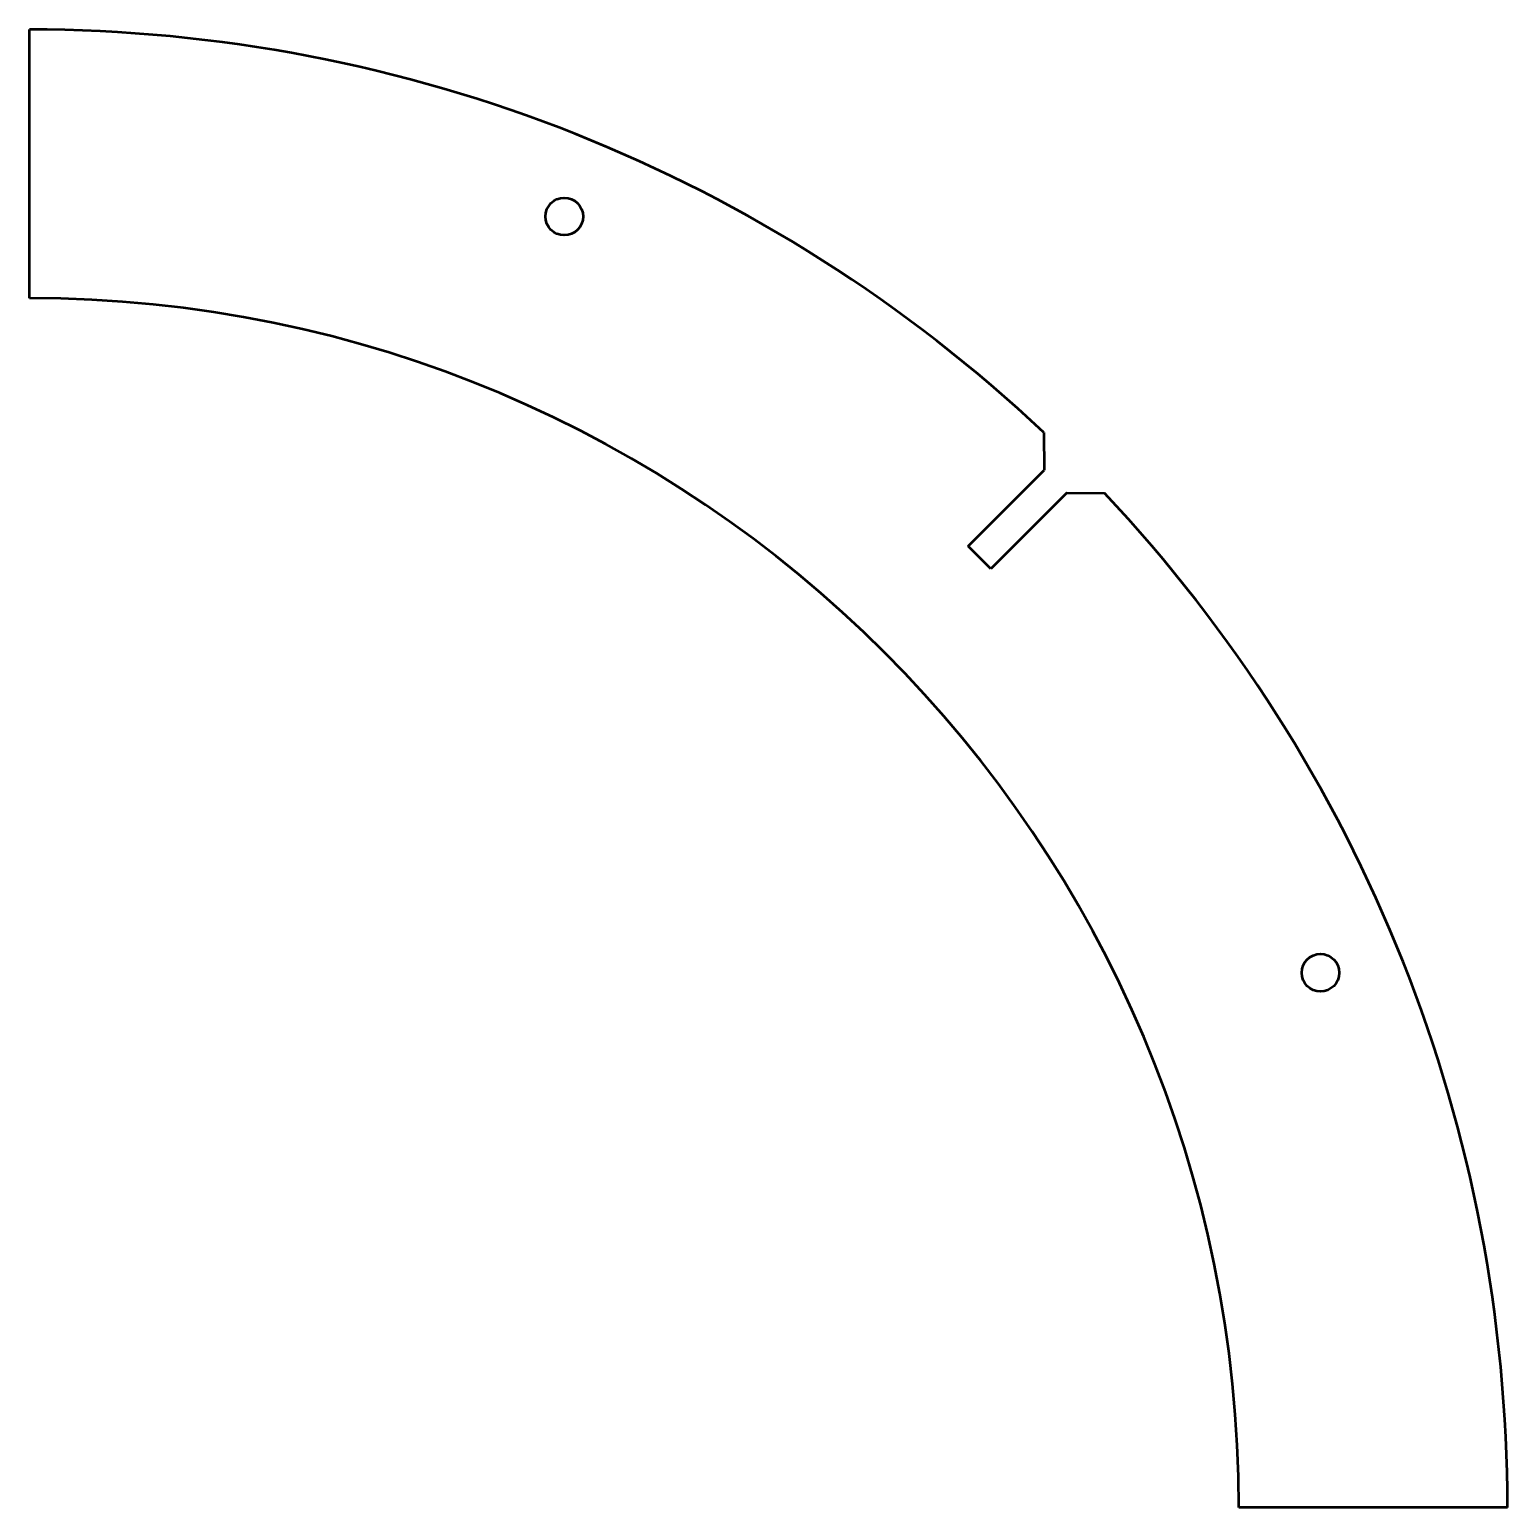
# Model space of a CAD drawing. Header units: millimetres. Extents: x 0 to 550, y 0 to 550.
import ezdxf

# ---------------------------------------------------------------- set-up
doc = ezdxf.new("R2010")
doc.units = ezdxf.units.MM
doc.layers.add('IV_INTERIOR_PROFILES', color=7, linetype='Continuous', lineweight=50)
doc.layers.add('IV_OUTER_PROFILE', color=7, linetype='Continuous', lineweight=50)

msp = doc.modelspace()

# ---------------------------------------------------------------- linework, layer by layer
at = {"layer": 'IV_INTERIOR_PROFILES'}
for centre in [(199, 480.42), (480.42, 199)]:
    msp.add_circle(centre, 7, dxfattribs=at)
at = {"layer": 'IV_OUTER_PROFILE'}
for p, q in [((0, 450), (0, 550)), ((377.43, 400.06), (377.57, 386.06)), ((349.31, 357.8), (377.57, 386.06)), ((386.06, 377.57), (357.8, 349.31)), ((386.06, 377.57), (400.06, 377.43)), ((357.8, 349.31), (349.31, 357.8)), ((550, 0), (450, 0))]:
    msp.add_line(p, q, dxfattribs=at)
for radius, start, end in [(550, 46.6668, 90), (450, 0, 90), (550, 0, 43.3332)]:
    msp.add_arc((0, 0), radius, start, end, dxfattribs=at)

doc.saveas('drawing.dxf')
